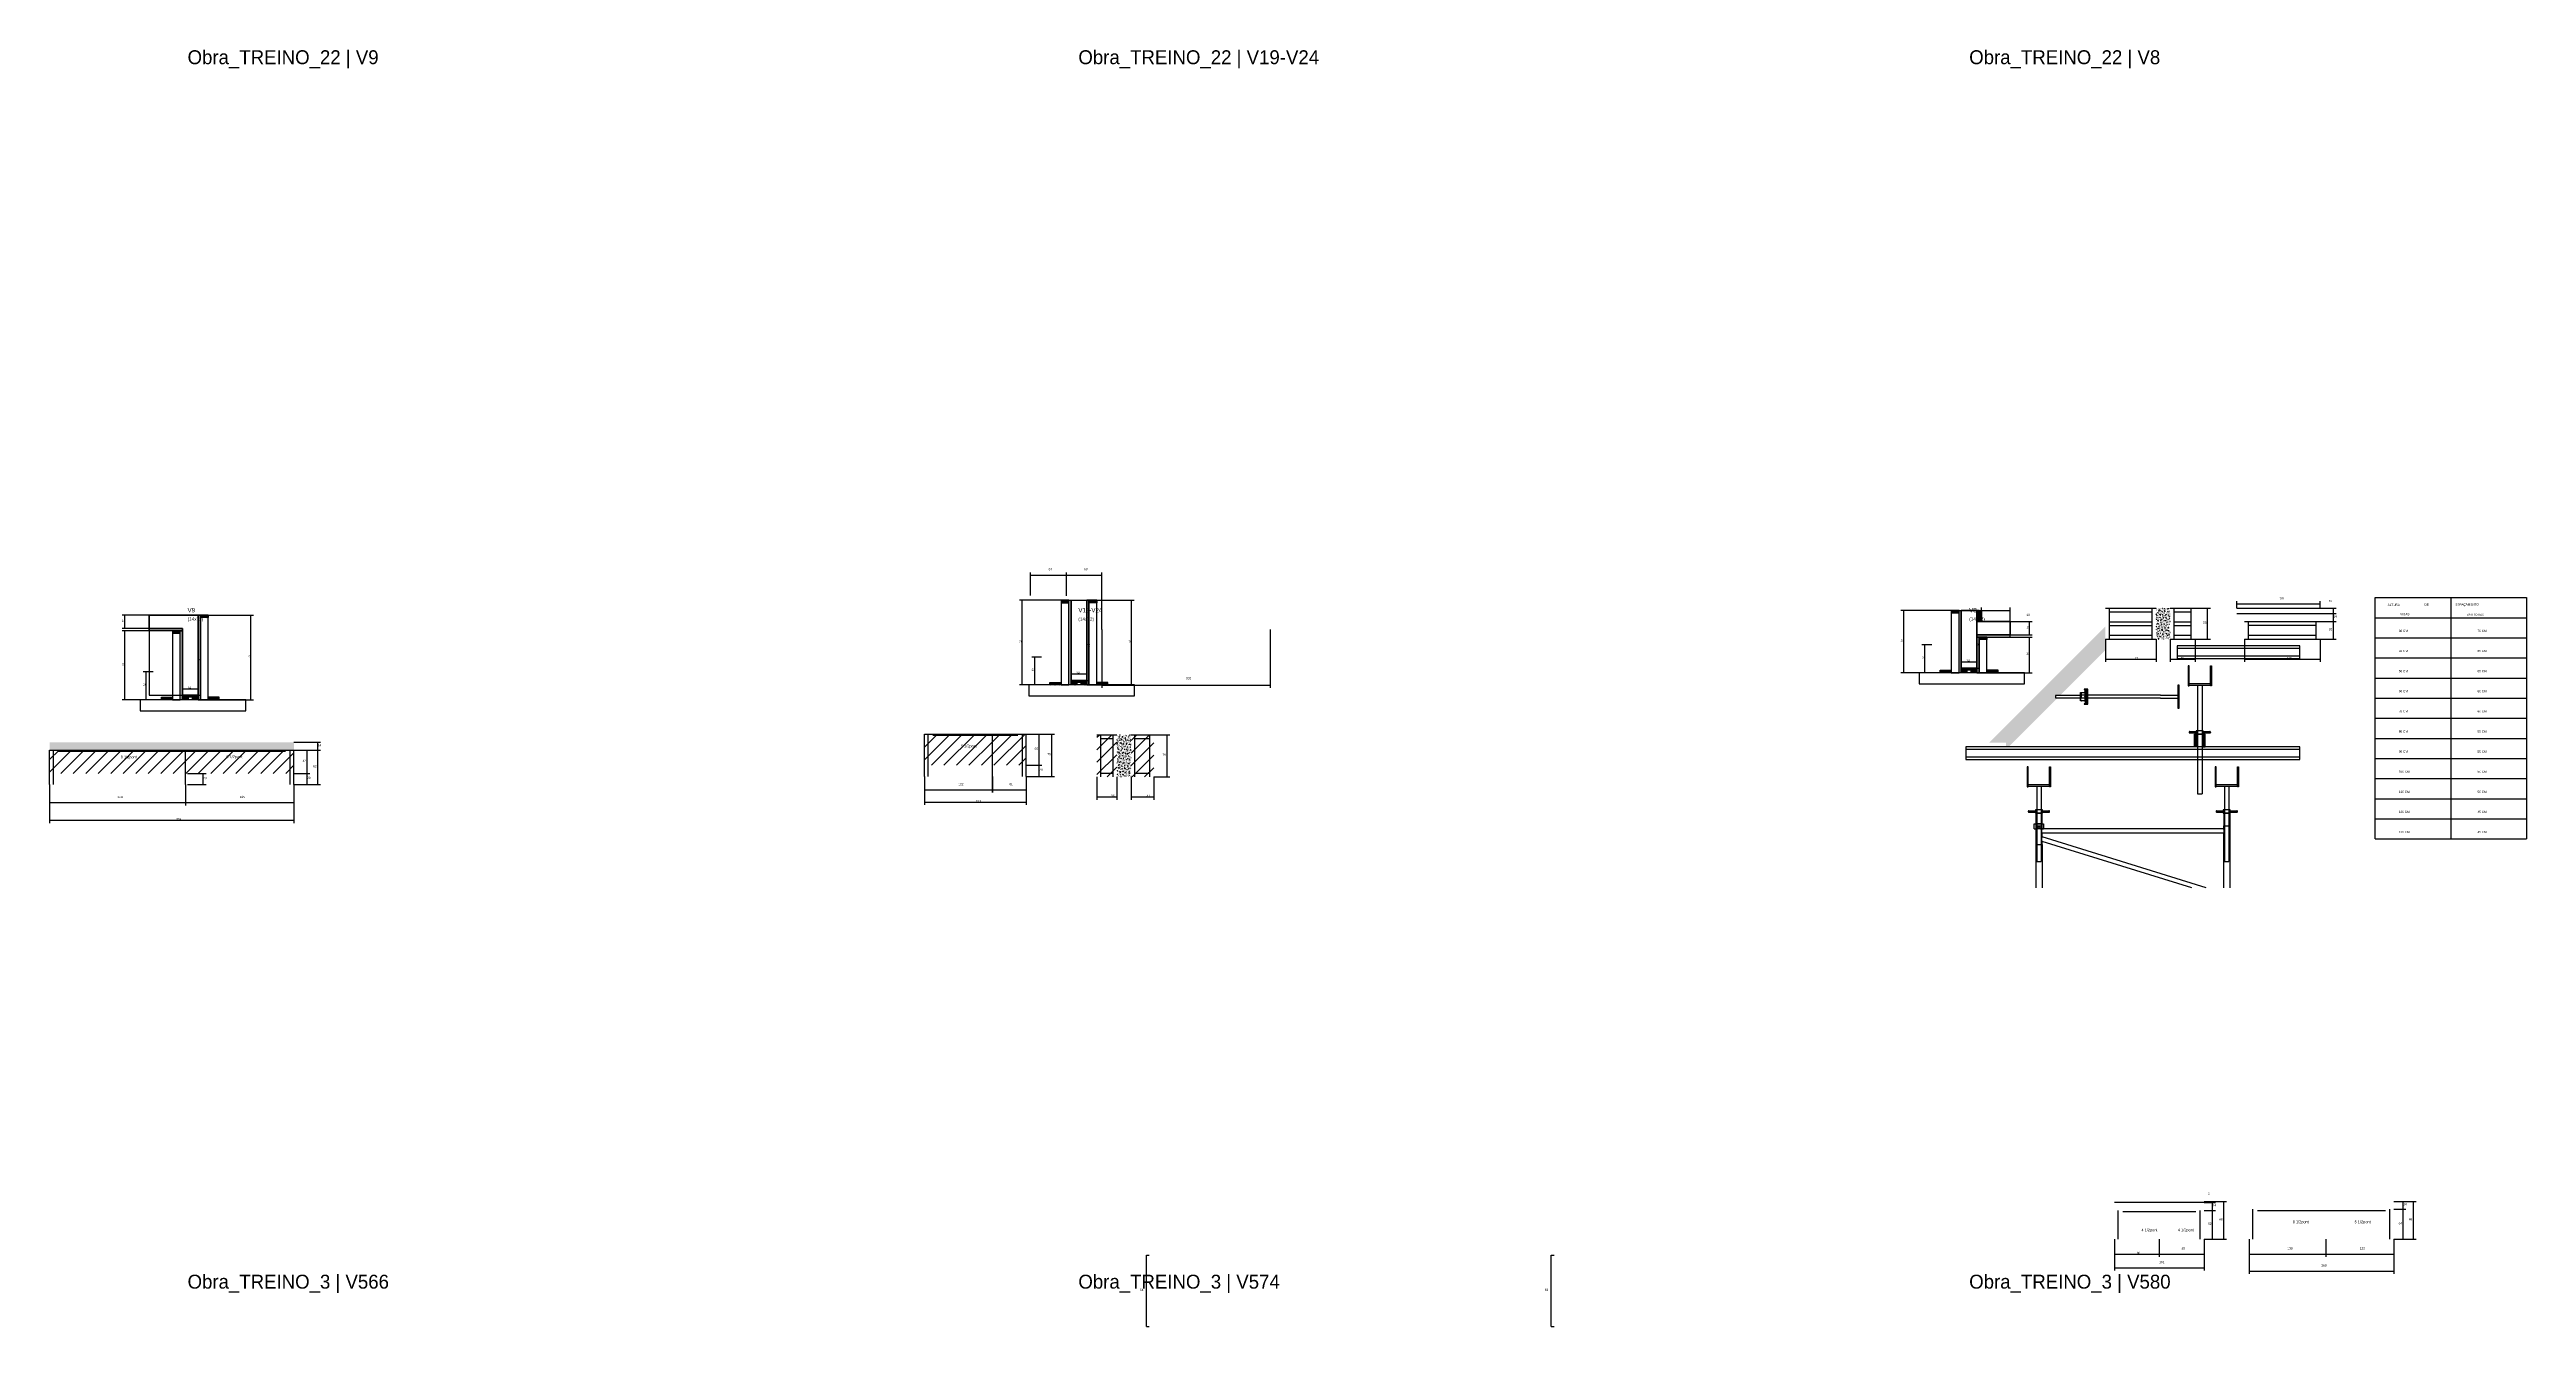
# Model space of a CAD drawing. Header units: metres. Extents: x -2848 to 21926, y -45195 to 1016.
# Drawn here: x 9352 to 13801, y -38678 to -36384 of the extents above; entities that cross this region are included whole.
import ezdxf

# ---------------------------------------------------------------- set-up
doc = ezdxf.new("R2010")
doc.units = ezdxf.units.M
for name, color, linetype in [('BARRA DE ANCORAGEM', 7, 'Continuous'), ('CONCRETO', 251, 'Continuous'), ('COTA', 4, 'Continuous'), ('Cota Seção (2x)', 4, 'Continuous'), ('Demarcação 2', 254, 'Continuous'), ('Escoras', 2, 'Continuous'), ('Forcador', 251, 'Continuous'), ('GARFOS', 7, 'Continuous'), ('Hachura', 253, 'Continuous'), ('LABEL_ID', 3, 'Continuous'), ('Madeira', 126, 'Continuous'), ('NOMENCLATURA', 7, 'Continuous'), ('Painéis', 200, 'Continuous'), ('Perfil Metálico', 251, 'Continuous'), ('SARR_2.2x7', 40, 'Continuous'), ('SARR_EDITAR', 141, 'Continuous'), ('Texto Seção', 7, 'Continuous')]:
    doc.layers.add(name, color=color, linetype=linetype)

msp = doc.modelspace()

# ---------------------------------------------------------------- hatches: boundary and pattern name
at = {"layer": 'COTA'}
h = msp.add_hatch(dxfattribs=at)
h.set_pattern_fill('AR-CONC', scale=0.03)
h.paths.add_polyline_path([(13160.9, -37387.2), (13135.7, -37387.2), (13135.7, -37443.2), (13160.9, -37443.2)])
h = msp.add_hatch(dxfattribs=at)
h.set_pattern_fill('AR-CONC', scale=0.03)
h.paths.add_polyline_path([(9791.1, -37642.4), (9791.1, -37628.4), (9352.1, -37628.4), (9352.1, -37642.4)])
h = msp.add_hatch(dxfattribs=at)
h.set_pattern_fill('AR-CONC', scale=0.03)
h.paths.add_polyline_path([(11294.6, -37614.7), (11269.3, -37614.7), (11269.3, -37690.7), (11294.6, -37690.7)])
at = {"layer": 'Demarcação 2'}
h = msp.add_hatch(color=8, dxfattribs=at)
h.dxf.hatch_style = 1
h.paths.add_polyline_path([(13044.4, -37462.8), (13044.4, -37420.3), (12836, -37628.8), (12866, -37628.8), (12866, -37636.3), (12870.9, -37636.3), (12958.7, -37548.6), (12955, -37548.6), (12955, -37544.1), (12963.1, -37544.1)])
at = {"layer": 'Hachura'}
h = msp.add_hatch(color=8, dxfattribs=at)
h.dxf.hatch_style = 1
h.paths.add_polyline_path([(9623, -37400), (9619, -37400), (9619, -37400), (9619, -37552), (9619, -37552), (9623, -37552), (9623, -37552), (9623, -37400)])
h = msp.add_hatch(dxfattribs=at)
h.set_pattern_fill('ANSI31', scale=0.5)
h.paths.add_polyline_path([(9637, -37400), (9637, -37404.4), (9637, -37404.4), (9623, -37404.4), (9623, -37404.4), (9623, -37400), (9623, -37400), (9637, -37400)])
h = msp.add_hatch(dxfattribs=at)
h.set_pattern_fill('ANSI31', scale=0.5)
h.paths.add_polyline_path([(11169, -37373.2), (11169, -37377.6), (11169, -37377.6), (11183, -37377.6), (11183, -37377.6), (11183, -37373.2), (11183, -37373.2), (11169, -37373.2)])
h = msp.add_hatch(color=8, dxfattribs=at)
h.dxf.hatch_style = 1
h.paths.add_polyline_path([(11183, -37373.2), (11187, -37373.2), (11187, -37373.2), (11187, -37525.2), (11187, -37525.2), (11183, -37525.2), (11183, -37525.2), (11183, -37373.2)])
h = msp.add_hatch(color=8, dxfattribs=at)
h.dxf.hatch_style = 1
h.paths.add_polyline_path([(11219, -37373.2), (11215, -37373.2), (11215, -37373.2), (11215, -37525.2), (11215, -37525.2), (11219, -37525.2), (11219, -37525.2), (11219, -37373.2)])
h = msp.add_hatch(dxfattribs=at)
h.set_pattern_fill('ANSI31', scale=0.5)
h.paths.add_polyline_path([(11233, -37373.2), (11233, -37377.6), (11233, -37377.6), (11219, -37377.6), (11219, -37377.6), (11219, -37373.2), (11219, -37373.2), (11233, -37373.2)])
h = msp.add_hatch(dxfattribs=at)
h.set_pattern_fill('ANSI31', scale=0.5)
h.paths.add_polyline_path([(12767.8, -37391.4), (12767.8, -37395.8), (12767.8, -37395.8), (12781.8, -37395.8), (12781.8, -37395.8), (12781.8, -37391.4), (12781.8, -37391.4), (12767.8, -37391.4)])
h = msp.add_hatch(color=8, dxfattribs=at)
h.dxf.hatch_style = 1
h.paths.add_polyline_path([(12781.8, -37391.4), (12785.8, -37391.4), (12785.8, -37391.4), (12785.8, -37503.4), (12785.8, -37503.4), (12781.8, -37503.4), (12781.8, -37503.4), (12781.8, -37391.4)])
h = msp.add_hatch(color=8, dxfattribs=at)
h.dxf.hatch_style = 1
h.paths.add_polyline_path([(12817.8, -37391.4), (12813.8, -37391.4), (12813.8, -37391.4), (12813.8, -37411.4), (12813.8, -37411.4), (12817.8, -37411.4), (12817.8, -37411.4), (12817.8, -37391.4)])
h = msp.add_hatch(dxfattribs=at)
h.set_pattern_fill('ANSI31', scale=0.5)
h.paths.add_polyline_path([(12822.2, -37411.4), (12817.8, -37411.4), (12817.8, -37411.4), (12817.8, -37391.4), (12817.8, -37391.4), (12822.2, -37391.4), (12822.2, -37391.4), (12822.2, -37411.4)])
h = msp.add_hatch(color=8, dxfattribs=at)
h.dxf.hatch_style = 1
h.paths.add_polyline_path([(9531, -37428), (9531, -37424), (9531, -37424), (9591, -37424), (9591, -37424), (9591, -37428), (9591, -37428), (9531, -37428)])
h = msp.add_hatch(dxfattribs=at)
h.set_pattern_fill('ANSI31', scale=0.5)
h.paths.add_polyline_path([(9573, -37428), (9573, -37432.4), (9573, -37432.4), (9587, -37432.4), (9587, -37432.4), (9587, -37428), (9587, -37428), (9573, -37428)])
h = msp.add_hatch(color=8, dxfattribs=at)
h.dxf.hatch_style = 1
h.paths.add_polyline_path([(9587, -37428), (9591, -37428), (9591, -37428), (9591, -37552), (9591, -37552), (9587, -37552), (9587, -37552), (9587, -37428)])
h = msp.add_hatch(color=8, dxfattribs=at)
h.dxf.hatch_style = 1
h.paths.add_polyline_path([(12873.8, -37439.4), (12873.8, -37435.4), (12873.8, -37435.4), (12813.8, -37435.4), (12813.8, -37435.4), (12813.8, -37439.4), (12813.8, -37439.4), (12873.8, -37439.4)])
h = msp.add_hatch(color=8, dxfattribs=at)
h.dxf.hatch_style = 1
h.paths.add_polyline_path([(12817.8, -37439.4), (12813.8, -37439.4), (12813.8, -37439.4), (12813.8, -37503.4), (12813.8, -37503.4), (12817.8, -37503.4), (12817.8, -37503.4), (12817.8, -37439.4)])
h = msp.add_hatch(dxfattribs=at)
h.set_pattern_fill('ANSI31', scale=0.5)
h.paths.add_polyline_path([(12831.8, -37439.4), (12831.8, -37443.8), (12831.8, -37443.8), (12817.8, -37443.8), (12817.8, -37443.8), (12817.8, -37439.4), (12817.8, -37439.4), (12831.8, -37439.4)])
h = msp.add_hatch(dxfattribs=at)
h.set_pattern_fill('ANSI31', scale=0.5)
h.paths.add_polyline_path([(12747.8, -37503.4), (12747.8, -37499), (12747.8, -37499), (12767.8, -37499), (12767.8, -37499), (12767.8, -37503.4), (12767.8, -37503.4), (12747.8, -37503.4)])
h = msp.add_hatch(color=8, dxfattribs=at)
h.dxf.hatch_style = 1
h.paths.add_polyline_path([(12785.8, -37499), (12785.8, -37495.4), (12785.8, -37495.4), (12813.8, -37495.4), (12813.8, -37495.4), (12813.8, -37499), (12813.8, -37499), (12785.8, -37499)])
h = msp.add_hatch(dxfattribs=at)
h.set_pattern_fill('ANSI31', scale=0.5)
h.paths.add_polyline_path([(12785.8, -37503.4), (12785.8, -37499), (12785.8, -37499), (12795.8, -37499), (12795.8, -37499), (12795.8, -37503.4), (12795.8, -37503.4), (12785.8, -37503.4)])
h = msp.add_hatch(dxfattribs=at)
h.set_pattern_fill('ANSI31', scale=0.5)
h.paths.add_polyline_path([(12803.8, -37503.4), (12803.8, -37499), (12803.8, -37499), (12813.8, -37499), (12813.8, -37499), (12813.8, -37503.4), (12813.8, -37503.4), (12803.8, -37503.4)])
h = msp.add_hatch(dxfattribs=at)
h.set_pattern_fill('ANSI31', scale=0.5)
h.paths.add_polyline_path([(12851.8, -37503.4), (12851.8, -37499), (12851.8, -37499), (12831.8, -37499), (12831.8, -37499), (12831.8, -37503.4), (12831.8, -37503.4), (12851.8, -37503.4)])
h = msp.add_hatch(dxfattribs=at)
h.set_pattern_fill('ANSI31', scale=0.5)
h.paths.add_polyline_path([(9553, -37552), (9553, -37547.6), (9553, -37547.6), (9573, -37547.6), (9573, -37547.6), (9573, -37552), (9573, -37552), (9553, -37552)])
h = msp.add_hatch(color=8, dxfattribs=at)
h.dxf.hatch_style = 1
h.paths.add_polyline_path([(9591, -37547.6), (9591, -37544), (9591, -37544), (9619, -37544), (9619, -37544), (9619, -37547.6), (9619, -37547.6), (9591, -37547.6)])
h = msp.add_hatch(dxfattribs=at)
h.set_pattern_fill('ANSI31', scale=0.5)
h.paths.add_polyline_path([(9591, -37552), (9591, -37547.6), (9591, -37547.6), (9601, -37547.6), (9601, -37547.6), (9601, -37552), (9601, -37552), (9591, -37552)])
h = msp.add_hatch(dxfattribs=at)
h.set_pattern_fill('ANSI31', scale=0.5)
h.paths.add_polyline_path([(9609, -37552), (9609, -37547.6), (9609, -37547.6), (9619, -37547.6), (9619, -37547.6), (9619, -37552), (9619, -37552), (9609, -37552)])
h = msp.add_hatch(dxfattribs=at)
h.set_pattern_fill('ANSI31', scale=0.5)
h.paths.add_polyline_path([(9657, -37552), (9657, -37547.6), (9657, -37547.6), (9637, -37547.6), (9637, -37547.6), (9637, -37552), (9637, -37552), (9657, -37552)])
h = msp.add_hatch(dxfattribs=at)
h.set_pattern_fill('ANSI31', scale=0.5)
h.paths.add_polyline_path([(11149, -37525.2), (11149, -37520.8), (11149, -37520.8), (11169, -37520.8), (11169, -37520.8), (11169, -37525.2), (11169, -37525.2), (11149, -37525.2)])
h = msp.add_hatch(color=8, dxfattribs=at)
h.dxf.hatch_style = 1
h.paths.add_polyline_path([(11187, -37520.8), (11187, -37517.2), (11187, -37517.2), (11215, -37517.2), (11215, -37517.2), (11215, -37520.8), (11215, -37520.8), (11187, -37520.8)])
h = msp.add_hatch(dxfattribs=at)
h.set_pattern_fill('ANSI31', scale=0.5)
h.paths.add_polyline_path([(11187, -37525.2), (11187, -37520.8), (11187, -37520.8), (11197, -37520.8), (11197, -37520.8), (11197, -37525.2), (11197, -37525.2), (11187, -37525.2)])
h = msp.add_hatch(dxfattribs=at)
h.set_pattern_fill('ANSI31', scale=0.5)
h.paths.add_polyline_path([(11205, -37525.2), (11205, -37520.8), (11205, -37520.8), (11215, -37520.8), (11215, -37520.8), (11215, -37525.2), (11215, -37525.2), (11205, -37525.2)])
h = msp.add_hatch(dxfattribs=at)
h.set_pattern_fill('ANSI31', scale=0.5)
h.paths.add_polyline_path([(11253, -37525.2), (11253, -37520.8), (11253, -37520.8), (11233, -37520.8), (11233, -37520.8), (11233, -37525.2), (11233, -37525.2), (11253, -37525.2)])
h = msp.add_hatch(dxfattribs=at)
h.set_pattern_fill('ANSI31', scale=5)
h.paths.add_polyline_path([(10923.5, -37669.6), (11045.5, -37669.6), (11045.5, -37613.6), (10923.5, -37613.6)])
h = msp.add_hatch(dxfattribs=at)
h.set_pattern_fill('ANSI31', scale=5)
h.paths.add_polyline_path([(11045.5, -37669.6), (11106.4, -37669.6), (11106.4, -37613.6), (11045.5, -37613.6)])
h = msp.add_hatch(dxfattribs=at)
h.set_pattern_fill('ANSI31', scale=5)
h.paths.add_polyline_path([(11269.3, -37614.7), (11233.4, -37614.7), (11233.4, -37690.7), (11269.3, -37690.7)])
h = msp.add_hatch(dxfattribs=at)
h.set_pattern_fill('ANSI31', scale=5)
h.paths.add_polyline_path([(11335.5, -37614.7), (11294.6, -37614.7), (11294.6, -37690.7), (11335.5, -37690.7)])
h = msp.add_hatch(dxfattribs=at)
h.set_pattern_fill('ANSI31', scale=5)
h.paths.add_polyline_path([(9596.1, -37684.4), (9596.1, -37642.4), (9352.1, -37642.4), (9352.1, -37684.4)])
h = msp.add_hatch(dxfattribs=at)
h.set_pattern_fill('ANSI31', scale=5)
h.paths.add_polyline_path([(9791.1, -37684.4), (9791.1, -37642.4), (9596.1, -37642.4), (9596.1, -37684.4)])
at = {"layer": 'Perfil Metálico'}
h = msp.add_hatch(color=8, dxfattribs=at)
h.dxf.hatch_style = 1
h.paths.add_polyline_path([(13204.8, -37636.3), (13209.3, -37636.3), (13209.3, -37613.5), (13204.8, -37613.5)])
h = msp.add_hatch(color=8, dxfattribs=at)
h.dxf.hatch_style = 1
h.paths.add_polyline_path([(13219.2, -37636.3), (13223.7, -37636.3), (13223.7, -37613.5), (13219.2, -37613.5)])

# ---------------------------------------------------------------- linework, layer by layer
at = {"layer": 'BARRA DE ANCORAGEM'}
for p, q in [((13007.9, -37538.8), (13009, -37533.5)), ((13010.2, -37532.7), (13010.2, -37560)), ((13044.4, -37543.7), (13012.9, -37543.7)), ((13143.4, -37543.7), (13044.4, -37543.7)), ((13143.4, -37543.7), (13175, -37543.7)), ((13000.2, -37550.4), (13000, -37550.9)), ((13000, -37550.9), (13000, -37551.4)), ((13000, -37551.4), (13000, -37552)), ((13000, -37552), (13000.2, -37552.5)), ((13000.5, -37549.9), (13000.2, -37550.4)), ((13000.2, -37552.5), (13000.5, -37552.9)), ((13000.8, -37549.5), (13000.5, -37549.9)), ((13000.5, -37552.9), (13000.8, -37553.3)), ((13001.3, -37549.2), (13000.8, -37549.5)), ((13000.8, -37553.3), (13001.3, -37553.6)), ((13001.7, -37549), (13001.3, -37549.2)), ((13001.3, -37553.6), (13001.7, -37553.9)), ((13007.9, -37553.9), (13009, -37559.2)), ((13044.4, -37549), (13012.9, -37549)), ((13143.4, -37549), (13044.4, -37549)), ((13143.4, -37549), (13175, -37549))]:
    msp.add_line(p, q, dxfattribs=at)
for points in [[(13000, -37544.1), (12955, -37544.1), (12955, -37548.6), (13000, -37548.6)], [(13010.2, -37532.7), (13006.6, -37532.7), (13006.6, -37533.5), (13010.2, -37533.5)], [(13010.2, -37538.8), (13007.9, -37538.8), (13007.9, -37553.9), (13010.2, -37553.9)], [(13012.9, -37560), (13012.9, -37532.7), (13010.2, -37532.7), (13010.2, -37560)], [(13177.4, -37567.2), (13177.4, -37525.5), (13175, -37525.5), (13175, -37567.2)], [(13010.2, -37559.2), (13006.6, -37559.2), (13006.6, -37560), (13010.2, -37560)]]:
    msp.add_lwpolyline(points, close=True, dxfattribs=at)
for points in [[(13007.9, -37553.9), (13000, -37553.9), (13000, -37538.8), (13007.9, -37538.8)], [(13007.9, -37543.7), (13001.7, -37543.7), (13001.7, -37538.8)], [(13007.9, -37549), (13001.7, -37549), (13001.7, -37543.7)], [(13007.9, -37546.8), (13010.2, -37546.8), (13010.2, -37545.9), (13007.9, -37545.9), (13007.9, -37546.8), (13007.9, -37545.9)]]:
    msp.add_lwpolyline(points, dxfattribs=at)
at = {"layer": 'CONCRETO'}
for points in [[(9619, -37424), (9619, -37406), (9619, -37544), (9591, -37544), (9591, -37424), (9531, -37424), (9531, -37400), (9619, -37400), (9619, -37403), (9619, -37427)], [(9531, -37544), (9619, -37544), (9619, -37400), (9531, -37400)], [(11215, -37397.2), (11215, -37379.2), (11215, -37517.2), (11187, -37517.2), (11187, -37397.2), (11187, -37397.2), (11187, -37373.2), (11215, -37373.2), (11215, -37376.2), (11215, -37400.2)], [(12785.8, -37495.4), (12813.8, -37495.4), (12813.8, -37391.4), (12785.8, -37391.4)], [(12813.8, -37435.4), (12873.8, -37435.4), (12873.8, -37411.4), (12813.8, -37411.4)]]:
    msp.add_lwpolyline(points, close=True, dxfattribs=at)
for points in [[(12813.8, -37435.4), (12813.8, -37495.4), (12785.8, -37495.4), (12785.8, -37415.4), (12785.8, -37415.4), (12785.8, -37391.4), (12813.8, -37391.4)], [(12813.8, -37411.4), (12873.8, -37411.4), (12873.8, -37435.4), (12813.8, -37435.4)]]:
    msp.add_lwpolyline(points, dxfattribs=at)
at = {"layer": 'COTA'}
for p, q in [((11114.2, -37364.8), (11114.2, -37323.4)), ((11178.7, -37365.2), (11178.7, -37323.4)), ((11178.7, -37365.2), (11178.7, -37323.4)), ((11242, -37425.6), (11242, -37323.4)), ((11114.2, -37328.4), (11178.7, -37328.4)), ((11178.7, -37328.4), (11242, -37328.4)), ((9531, -37400), (9482.6, -37400)), ((9487.6, -37424), (9487.6, -37400)), ((9637, -37400), (9718.4, -37400)), ((9713.4, -37552), (9713.4, -37400)), ((11169, -37373.2), (11094, -37373.2)), ((11099, -37525.2), (11099, -37373.2)), ((11233, -37373.2), (11300.4, -37373.2)), ((11295.4, -37525.2), (11295.4, -37373.2)), ((12767.8, -37391.4), (12677.4, -37391.4)), ((12682.4, -37503.4), (12682.4, -37391.4)), ((12822.2, -37391.4), (12822.2, -37386.4)), ((12822.2, -37391.4), (12873.8, -37391.4)), ((12873.8, -37411.4), (12873.8, -37386.4)), ((12873.8, -37411.4), (12913.2, -37411.4)), ((12908.2, -37435.4), (12908.2, -37411.4)), ((13205.9, -37387.2), (13233.3, -37387.2)), ((13228.3, -37443.2), (13228.3, -37387.2)), ((13280.4, -37387.2), (13280.4, -37374.9)), ((13280.4, -37379.9), (13430.4, -37379.9)), ((13430.4, -37387.2), (13430.4, -37374.9)), ((13430.4, -37387.2), (13459.1, -37387.2)), ((13430.4, -37397.2), (13459.1, -37397.2)), ((13430.4, -37397.2), (13459.1, -37397.2)), ((13430.4, -37411.2), (13459.1, -37411.2)), ((13430.4, -37411.2), (13459.1, -37411.2)), ((13454.1, -37397.2), (13454.1, -37387.2)), ((13454.1, -37411.2), (13454.1, -37397.2)), ((13454.1, -37443.2), (13454.1, -37411.2)), ((9531, -37424), (9482.6, -37424)), ((9531, -37428), (9482.6, -37428)), ((9487.6, -37552), (9487.6, -37428)), ((11242, -37425.6), (11242, -37530.5)), ((11544.4, -37425.6), (11544.4, -37530.5)), ((12732.8, -37453.4), (12715.2, -37453.4)), ((12720.2, -37503.4), (12720.2, -37453.4)), ((12831.8, -37439.4), (12913.2, -37439.4)), ((12873.8, -37435.4), (12913.2, -37435.4)), ((12908.2, -37503.4), (12908.2, -37439.4)), ((13044.7, -37443.2), (13044.7, -37483.9)), ((13135.7, -37443.2), (13135.7, -37483.9)), ((13160.9, -37443.2), (13160.9, -37483.9)), ((13205.9, -37443.2), (13205.9, -37483.9)), ((13205.9, -37443.2), (13233.3, -37443.2)), ((13294.4, -37443.2), (13294.4, -37483.9)), ((13430.4, -37443.2), (13430.4, -37483.9)), ((13430.4, -37443.2), (13459.1, -37443.2)), ((9538, -37502), (9520.5, -37502)), ((9525.5, -37552), (9525.5, -37502)), ((11134, -37475.2), (11116.5, -37475.2)), ((11121.5, -37525.2), (11121.5, -37475.2)), ((13044.7, -37478.9), (13135.7, -37478.9)), ((13160.9, -37478.9), (13205.9, -37478.9)), ((13294.4, -37478.9), (13430.4, -37478.9)), ((11149, -37525.2), (11094, -37525.2)), ((11134, -37525.2), (11116.5, -37525.2)), ((11242, -37525.5), (11544.4, -37525.5)), ((11253, -37525.2), (11300.4, -37525.2)), ((12747.8, -37503.4), (12677.4, -37503.4)), ((12732.8, -37503.4), (12715.2, -37503.4)), ((12851.8, -37503.4), (12913.2, -37503.4)), ((9553, -37552), (9482.6, -37552)), ((9538, -37552), (9520.5, -37552)), ((9657, -37552), (9718.4, -37552)), ((9791.1, -37628.4), (9838.7, -37628.4)), ((9833.7, -37642.4), (9833.7, -37628.4)), ((11106.4, -37613.6), (11134.5, -37613.6)), ((11106.5, -37613.6), (11157.3, -37613.6)), ((11129.5, -37669.6), (11129.5, -37613.6)), ((11152.3, -37689.6), (11152.3, -37613.6)), ((11335.5, -37614.7), (11364.2, -37614.7)), ((11359.2, -37690.7), (11359.2, -37614.7)), ((9791.1, -37642.4), (9819.7, -37642.4)), ((9791.1, -37642.4), (9838.7, -37642.4)), ((9791.1, -37642.4), (9838.7, -37642.4)), ((9814.7, -37684.4), (9814.7, -37642.4)), ((9833.7, -37704.4), (9833.7, -37642.4)), ((11106.4, -37669.6), (11134.5, -37669.6)), ((11106.4, -37669.6), (11134.5, -37669.6)), ((11129.5, -37689.6), (11129.5, -37669.6)), ((9352.1, -37704.4), (9352.1, -37773.5)), ((9352.1, -37704.4), (9352.1, -37741.7)), ((9596.1, -37704.4), (9596.1, -37741.7)), ((9596.1, -37704.4), (9596.1, -37741.7)), ((9599.6, -37684.4), (9633.3, -37684.4)), ((9599.6, -37704.4), (9633.3, -37704.4)), ((9628.3, -37704.4), (9628.3, -37684.4)), ((9791.1, -37684.4), (9819.7, -37684.4)), ((9791.1, -37684.4), (9819.7, -37684.4)), ((9791.1, -37704.4), (9791.1, -37773.5)), ((9791.1, -37704.4), (9791.1, -37741.7)), ((9791.1, -37704.4), (9819.7, -37704.4)), ((9791.1, -37704.4), (9838.7, -37704.4)), ((9814.7, -37704.4), (9814.7, -37684.4)), ((10923.5, -37689.6), (10923.5, -37718.6)), ((10923.5, -37689.6), (10923.5, -37740.9)), ((10923.5, -37713.6), (11045.5, -37713.6)), ((11045.4, -37689.6), (11045.4, -37718.6)), ((11045.4, -37713.6), (11106.4, -37713.6)), ((11045.5, -37689.6), (11045.5, -37718.6)), ((11106.4, -37689.6), (11106.4, -37718.6)), ((11106.4, -37689.6), (11106.4, -37740.9)), ((11106.4, -37689.6), (11157.3, -37689.6)), ((11106.4, -37689.6), (11134.5, -37689.6)), ((11233.4, -37690.7), (11233.4, -37731.5)), ((11269.3, -37690.7), (11269.3, -37731.5)), ((11294.6, -37690.7), (11294.6, -37731.5)), ((11335.5, -37690.7), (11335.5, -37731.5)), ((11335.5, -37690.7), (11364.2, -37690.7)), ((9352.1, -37736.7), (9596.1, -37736.7)), ((9352.1, -37768.5), (9791.1, -37768.5)), ((9596.1, -37736.7), (9791.1, -37736.7)), ((10923.5, -37735.9), (11106.4, -37735.9)), ((11233.4, -37726.5), (11269.3, -37726.5)), ((11294.6, -37726.5), (11335.5, -37726.5)), ((13221.8, -38453.4), (13262.1, -38453.4)), ((13221.8, -38453.4), (13242.1, -38453.4)), ((13221.8, -38455.4), (13242.1, -38455.4)), ((13221.8, -38455.4), (13242.1, -38455.4)), ((13221.8, -38469.4), (13242.1, -38469.4)), ((13221.8, -38469.4), (13242.1, -38469.4)), ((13237.1, -38455.4), (13237.1, -38453.4)), ((13237.1, -38469.4), (13237.1, -38455.4)), ((13237.1, -38521.4), (13237.1, -38469.4)), ((13257.1, -38521.4), (13257.1, -38453.4)), ((13562.6, -38453.4), (13584.4, -38453.4)), ((13562.6, -38453.4), (13602.9, -38453.4)), ((13562.6, -38467.4), (13584.4, -38467.4)), ((13562.6, -38467.4), (13584.4, -38467.4)), ((13579.4, -38467.4), (13579.4, -38453.4)), ((13579.4, -38521.4), (13579.4, -38467.4)), ((13597.9, -38521.4), (13597.9, -38453.4)), ((13060.8, -38521.4), (13060.8, -38552.9)), ((13060.8, -38521.4), (13060.8, -38577.4)), ((13141.3, -38521.4), (13141.3, -38552.9)), ((13141.3, -38521.4), (13141.3, -38552.9)), ((13221.8, -38521.4), (13221.8, -38552.9)), ((13221.8, -38521.4), (13221.8, -38577.4)), ((13221.8, -38521.4), (13242.1, -38521.4)), ((13221.8, -38521.4), (13262.1, -38521.4)), ((13302.6, -38521.4), (13302.6, -38583.4)), ((13302.6, -38521.4), (13302.6, -38552.9)), ((13440.6, -38521.4), (13440.6, -38552.9)), ((13440.6, -38521.4), (13440.6, -38552.9)), ((13562.6, -38521.4), (13562.6, -38552.9)), ((13562.6, -38521.4), (13562.6, -38583.4)), ((13562.6, -38521.4), (13584.4, -38521.4)), ((13562.6, -38521.4), (13602.9, -38521.4)), ((13060.8, -38547.9), (13141.3, -38547.9)), ((13141.3, -38547.9), (13221.8, -38547.9)), ((13302.6, -38547.9), (13440.6, -38547.9)), ((13440.6, -38547.9), (13562.6, -38547.9)), ((13060.8, -38572.4), (13221.8, -38572.4)), ((13302.6, -38578.4), (13562.6, -38578.4))]:
    msp.add_line(p, q, dxfattribs=at)
at = {"layer": 'Cota Seção (2x)'}
for p, q in [((9591, -37400), (9624, -37400)), ((9619, -37544), (9619, -37400)), ((11187, -37373.2), (11220, -37373.2)), ((11215, -37517.2), (11215, -37373.2)), ((12785.8, -37391.4), (12818.8, -37391.4)), ((12813.8, -37495.4), (12813.8, -37391.4)), ((11187, -37517.2), (11187, -37500.4)), ((11215, -37517.2), (11215, -37500.4)), ((12785.8, -37495.4), (12785.8, -37478.6)), ((12785.8, -37483.6), (12813.8, -37483.6)), ((12785.8, -37495.4), (12818.8, -37495.4)), ((12813.8, -37495.4), (12813.8, -37478.6)), ((9591, -37544), (9591, -37527.2)), ((9591, -37532.2), (9619, -37532.2)), ((9591, -37544), (9624, -37544)), ((9619, -37544), (9619, -37527.2)), ((11187, -37505.4), (11215, -37505.4)), ((11187, -37517.2), (11220, -37517.2)), ((11322.1, -38678), (11322.1, -38550)), ((11322.1, -38550), (11327.1, -38550)), ((12049.3, -38678), (12049.3, -38550)), ((12049.3, -38550), (12054.3, -38550)), ((11322.1, -38678), (11327.1, -38678)), ((12049.3, -38678), (12054.3, -38678))]:
    msp.add_line(p, q, dxfattribs=at)
at = {"layer": 'Escoras'}
for p, q in [((13219.9, -37613.5), (13208.6, -37613.5)), ((12919.6, -37755.9), (12919.6, -37890)), ((12930.8, -37755.9), (12919.6, -37755.9)), ((12930.8, -37778.4), (12930.8, -37755.9)), ((13268.3, -37755.9), (13257.1, -37755.9)), ((13257.1, -37755.9), (13257.1, -37778.4)), ((13268.3, -37755.9), (13268.3, -37890)), ((12916.7, -37775), (12933.6, -37775)), ((12916.7, -37783.8), (12916.7, -37775)), ((12916.7, -37783.8), (12922.3, -37783.8)), ((12919.6, -37778.4), (12930.8, -37778.4)), ((12919.6, -37812.1), (12930.8, -37812.1)), ((12929.1, -37775), (12921.2, -37775)), ((12929.1, -37784.1), (12921.2, -37784.1)), ((12922.4, -37783), (12922.3, -37783.8)), ((12922.7, -37782.3), (12922.4, -37783)), ((12923.1, -37781.7), (12922.7, -37782.3)), ((12923.7, -37781.3), (12923.1, -37781.7)), ((12924.4, -37781), (12923.7, -37781.3)), ((12925.2, -37780.9), (12924.4, -37781)), ((12925.9, -37781), (12925.2, -37780.9)), ((12926.6, -37781.3), (12925.9, -37781)), ((12927.3, -37781.7), (12926.6, -37781.3)), ((12927.7, -37782.3), (12927.3, -37781.7)), ((12928, -37783), (12927.7, -37782.3)), ((12928.1, -37783.8), (12928, -37783)), ((12928.1, -37783.8), (12933.6, -37783.8)), ((12930, -37786.5), (12929.9, -37787.2)), ((12929.9, -37787.2), (12929.9, -37787.8)), ((12929.9, -37787.8), (12929.9, -37788.5)), ((12929.9, -37788.5), (12930, -37789.2)), ((12930, -37800.8), (12929.9, -37801.5)), ((12929.9, -37801.5), (12929.9, -37802.3)), ((12929.9, -37802.3), (12929.9, -37803)), ((12929.9, -37803), (12930, -37803.7)), ((12930.1, -37785.9), (12930, -37786.5)), ((12930, -37789.2), (12930.1, -37789.8)), ((12930.1, -37800.1), (12930, -37800.8)), ((12930, -37803.7), (12930.1, -37804.4)), ((12930.3, -37785.2), (12930.1, -37785.9)), ((12930.1, -37789.8), (12930.3, -37790.5)), ((12930.3, -37799.4), (12930.1, -37800.1)), ((12930.1, -37804.4), (12930.3, -37805.2)), ((12930.5, -37784.6), (12930.3, -37785.2)), ((12930.3, -37790.5), (12930.5, -37791.1)), ((12930.5, -37798.7), (12930.3, -37799.4)), ((12930.3, -37805.2), (12930.5, -37805.8)), ((12930.8, -37784), (12930.5, -37784.6)), ((12930.5, -37791.1), (12930.8, -37791.7)), ((12930.8, -37798), (12930.5, -37798.7)), ((12930.5, -37805.8), (12930.8, -37806.5)), ((12930.8, -37784), (12930.8, -37778.4)), ((13257.1, -37784), (12930.8, -37784)), ((13257.1, -37791.7), (12930.8, -37791.7)), ((12930.8, -37798), (12930.8, -37791.7)), ((13225.6, -37890), (12930.8, -37798.5)), ((13199.8, -37890), (12930.8, -37806.5)), ((12930.8, -37812.1), (12930.8, -37806.5)), ((12930.8, -37812.1), (12930.8, -37890)), ((12933.6, -37775), (12933.6, -37783.8)), ((13257.1, -37778.4), (13268.3, -37778.4)), ((13257.1, -37784), (13257.1, -37778.4)), ((13257.3, -37784.6), (13257.1, -37784)), ((13257.1, -37791.7), (13257.3, -37791.1)), ((13257.1, -37890), (13257.1, -37791.7)), ((13257.6, -37785.2), (13257.3, -37784.6)), ((13257.3, -37791.1), (13257.6, -37790.5)), ((13257.7, -37785.9), (13257.6, -37785.2)), ((13257.6, -37790.5), (13257.7, -37789.8)), ((13257.9, -37786.5), (13257.7, -37785.9)), ((13257.7, -37789.8), (13257.9, -37789.2)), ((13257.9, -37787.2), (13257.9, -37786.5)), ((13258, -37787.8), (13257.9, -37787.2)), ((13257.9, -37788.5), (13258, -37787.8)), ((13257.9, -37789.2), (13257.9, -37788.5))]:
    msp.add_line(p, q, dxfattribs=at)
at = {"layer": 'Forcador'}
for p, q in [((13195.1, -37522.6), (13233.4, -37522.6)), ((13195.1, -37525.8), (13233.4, -37525.8)), ((13210.3, -37525.8), (13210.3, -37636.3)), ((13218.2, -37525.8), (13218.2, -37636.3)), ((13195.2, -37609.8), (13195.1, -37609.9)), ((13195.1, -37609.9), (13195.1, -37610)), ((13195.1, -37610), (13195.1, -37610.2)), ((13195.1, -37610.2), (13195.1, -37610.6)), ((13195.1, -37610.6), (13195.1, -37610.8)), ((13195.1, -37610.8), (13195.1, -37610.9)), ((13195.1, -37610.9), (13195.2, -37611)), ((13195.3, -37609.6), (13195.2, -37609.7)), ((13195.2, -37609.7), (13195.2, -37609.8)), ((13195.2, -37611), (13195.2, -37611.1)), ((13195.2, -37611.1), (13195.3, -37611.2)), ((13195.4, -37609.5), (13195.3, -37609.6)), ((13195.3, -37611.2), (13195.4, -37611.3)), ((13195.5, -37609.4), (13195.4, -37609.5)), ((13195.4, -37611.3), (13195.5, -37611.4)), ((13195.6, -37609.3), (13195.5, -37609.4)), ((13195.5, -37611.4), (13195.6, -37611.5)), ((13195.7, -37609.2), (13195.6, -37609.3)), ((13195.6, -37611.5), (13195.7, -37611.6)), ((13195.9, -37609.2), (13195.7, -37609.2)), ((13195.7, -37611.6), (13195.9, -37611.6)), ((13196, -37609.2), (13195.9, -37609.2)), ((13195.9, -37611.6), (13196, -37611.6)), ((13196.1, -37609.2), (13196, -37609.2)), ((13196, -37611.6), (13196.1, -37611.6)), ((13196.1, -37609.2), (13207.9, -37609.2)), ((13196.1, -37611.6), (13207.9, -37611.6)), ((13210.3, -37636.3), (13210.3, -37659.1)), ((13218.2, -37636.3), (13218.2, -37659.1)), ((13220.5, -37609.2), (13232.3, -37609.2)), ((13220.5, -37611.6), (13232.3, -37611.6)), ((13232.5, -37609.2), (13232.3, -37609.2)), ((13232.3, -37611.6), (13232.5, -37611.6)), ((13232.6, -37609.2), (13232.5, -37609.2)), ((13232.5, -37611.6), (13232.6, -37611.6)), ((13232.7, -37609.2), (13232.6, -37609.2)), ((13232.6, -37611.6), (13232.7, -37611.6)), ((13232.9, -37609.3), (13232.7, -37609.2)), ((13232.7, -37611.6), (13232.9, -37611.5)), ((13233, -37609.4), (13232.9, -37609.3)), ((13232.9, -37611.5), (13233, -37611.4)), ((13233.1, -37609.5), (13233, -37609.4)), ((13233, -37611.4), (13233.1, -37611.3)), ((13233.2, -37609.6), (13233.1, -37609.5)), ((13233.1, -37611.3), (13233.2, -37611.2)), ((13233.2, -37609.7), (13233.2, -37609.6)), ((13233.3, -37609.8), (13233.2, -37609.7)), ((13233.2, -37611.1), (13233.3, -37611)), ((13233.2, -37611.2), (13233.2, -37611.1)), ((13233.3, -37609.9), (13233.3, -37609.8)), ((13233.4, -37610), (13233.3, -37609.9)), ((13233.3, -37610.9), (13233.4, -37610.8)), ((13233.3, -37611), (13233.3, -37610.9)), ((13233.4, -37610.2), (13233.4, -37610)), ((13233.4, -37610.2), (13233.4, -37610.6)), ((13233.4, -37610.8), (13233.4, -37610.6)), ((13210.3, -37659.1), (13210.3, -37720.8)), ((13218.2, -37659.1), (13218.2, -37720.8)), ((12906.1, -37704.1), (12944.3, -37704.1)), ((12906.1, -37707.3), (12944.3, -37707.3)), ((12921.2, -37707.3), (12921.2, -37842.3)), ((12929.1, -37707.3), (12929.1, -37842.3)), ((13210.3, -37720.8), (13218.2, -37720.8)), ((13243.6, -37704.1), (13281.8, -37704.1)), ((13243.6, -37707.3), (13281.8, -37707.3)), ((13258.7, -37707.3), (13258.7, -37842.3)), ((13266.6, -37707.3), (13266.6, -37842.3)), ((12906.2, -37752), (12906.1, -37752.1)), ((12906.1, -37752.1), (12906.1, -37752.3)), ((12906.1, -37752.3), (12906.1, -37752.4)), ((12906.1, -37752.4), (12906.1, -37752.5)), ((12906.1, -37752.5), (12906.1, -37753)), ((12906.1, -37753), (12906.1, -37753.1)), ((12906.1, -37753.1), (12906.1, -37753.2)), ((12906.1, -37753.2), (12906.1, -37753.4)), ((12906.1, -37753.4), (12906.2, -37753.5)), ((12906.3, -37751.9), (12906.2, -37752)), ((12906.2, -37753.5), (12906.3, -37753.6)), ((12906.4, -37751.8), (12906.3, -37751.9)), ((12906.3, -37753.6), (12906.4, -37753.7)), ((12906.5, -37751.7), (12906.4, -37751.8)), ((12906.4, -37753.7), (12906.5, -37753.8)), ((12906.6, -37751.6), (12906.5, -37751.7)), ((12906.5, -37753.8), (12906.6, -37753.9)), ((12906.7, -37751.6), (12906.6, -37751.6)), ((12906.6, -37753.9), (12906.7, -37753.9)), ((12906.8, -37751.5), (12906.7, -37751.6)), ((12906.7, -37753.9), (12906.8, -37754)), ((12906.9, -37751.5), (12906.8, -37751.5)), ((12906.8, -37754), (12906.9, -37754)), ((12907.1, -37751.5), (12906.9, -37751.5)), ((12906.9, -37754), (12907.1, -37754)), ((12907.1, -37751.5), (12918.9, -37751.5)), ((12907.1, -37754), (12918.9, -37754)), ((12931.5, -37751.5), (12943.3, -37751.5)), ((12931.5, -37754), (12943.3, -37754)), ((12943.4, -37751.5), (12943.3, -37751.5)), ((12943.3, -37754), (12943.4, -37754)), ((12943.6, -37751.5), (12943.4, -37751.5)), ((12943.4, -37754), (12943.6, -37754)), ((12943.7, -37751.6), (12943.6, -37751.5)), ((12943.6, -37754), (12943.7, -37753.9)), ((12943.8, -37751.6), (12943.7, -37751.6)), ((12943.7, -37753.9), (12943.8, -37753.9)), ((12943.9, -37751.7), (12943.8, -37751.6)), ((12943.8, -37753.9), (12943.9, -37753.8)), ((12944, -37751.8), (12943.9, -37751.7)), ((12943.9, -37753.8), (12944, -37753.7)), ((12944.1, -37751.9), (12944, -37751.8)), ((12944, -37753.7), (12944.1, -37753.6)), ((12944.2, -37752), (12944.1, -37751.9)), ((12944.1, -37753.6), (12944.2, -37753.5)), ((12944.2, -37752.1), (12944.2, -37752)), ((12944.3, -37752.3), (12944.2, -37752.1)), ((12944.2, -37753.4), (12944.3, -37753.2)), ((12944.2, -37753.5), (12944.2, -37753.4)), ((12944.3, -37752.4), (12944.3, -37752.3)), ((12944.3, -37752.5), (12944.3, -37752.4)), ((12944.3, -37752.5), (12944.3, -37753)), ((12944.3, -37753.1), (12944.3, -37753)), ((12944.3, -37753.2), (12944.3, -37753.1)), ((13243.7, -37752), (13243.6, -37752.1)), ((13243.6, -37752.1), (13243.6, -37752.3)), ((13243.6, -37752.3), (13243.6, -37752.4)), ((13243.6, -37752.4), (13243.6, -37752.5)), ((13243.6, -37752.5), (13243.6, -37753)), ((13243.6, -37753), (13243.6, -37753.1)), ((13243.6, -37753.1), (13243.6, -37753.2)), ((13243.6, -37753.2), (13243.6, -37753.4)), ((13243.6, -37753.4), (13243.7, -37753.5)), ((13243.8, -37751.9), (13243.7, -37752)), ((13243.7, -37753.5), (13243.8, -37753.6)), ((13243.9, -37751.8), (13243.8, -37751.9)), ((13243.8, -37753.6), (13243.9, -37753.7)), ((13244, -37751.7), (13243.9, -37751.8)), ((13243.9, -37753.7), (13244, -37753.8)), ((13244.1, -37751.6), (13244, -37751.7)), ((13244, -37753.8), (13244.1, -37753.9)), ((13244.2, -37751.6), (13244.1, -37751.6)), ((13244.1, -37753.9), (13244.2, -37753.9)), ((13244.3, -37751.5), (13244.2, -37751.6)), ((13244.2, -37753.9), (13244.3, -37754)), ((13244.4, -37751.5), (13244.3, -37751.5)), ((13244.3, -37754), (13244.4, -37754)), ((13244.6, -37751.5), (13244.4, -37751.5)), ((13244.4, -37754), (13244.6, -37754)), ((13244.6, -37751.5), (13256.4, -37751.5)), ((13244.6, -37754), (13256.4, -37754)), ((13269, -37751.5), (13280.8, -37751.5)), ((13269, -37754), (13280.8, -37754)), ((13280.9, -37751.5), (13280.8, -37751.5)), ((13280.8, -37754), (13280.9, -37754)), ((13281.1, -37751.5), (13280.9, -37751.5)), ((13280.9, -37754), (13281.1, -37754)), ((13281.2, -37751.6), (13281.1, -37751.5)), ((13281.1, -37754), (13281.2, -37753.9)), ((13281.3, -37751.6), (13281.2, -37751.6)), ((13281.2, -37753.9), (13281.3, -37753.9)), ((13281.4, -37751.7), (13281.3, -37751.6)), ((13281.3, -37753.9), (13281.4, -37753.8)), ((13281.5, -37751.8), (13281.4, -37751.7)), ((13281.4, -37753.8), (13281.5, -37753.7)), ((13281.6, -37751.9), (13281.5, -37751.8)), ((13281.5, -37753.7), (13281.6, -37753.6)), ((13281.7, -37752), (13281.6, -37751.9)), ((13281.6, -37753.6), (13281.7, -37753.5)), ((13281.7, -37752.1), (13281.7, -37752)), ((13281.8, -37752.3), (13281.7, -37752.1)), ((13281.7, -37753.4), (13281.8, -37753.2)), ((13281.7, -37753.5), (13281.7, -37753.4)), ((13281.8, -37752.4), (13281.8, -37752.3)), ((13281.8, -37752.5), (13281.8, -37752.4)), ((13281.8, -37752.5), (13281.8, -37753)), ((13281.8, -37753.1), (13281.8, -37753)), ((13281.8, -37753.2), (13281.8, -37753.1)), ((12921.2, -37842.3), (12929.1, -37842.3)), ((13258.7, -37842.3), (13266.6, -37842.3))]:
    msp.add_line(p, q, dxfattribs=at)
for points in [[(13193.2, -37491.1), (13193.2, -37527.1), (13195.1, -37527.1), (13195.1, -37491.1)], [(13235.3, -37491.1), (13235.3, -37527.1), (13233.4, -37527.1), (13233.4, -37491.1)], [(13207.9, -37607.7), (13207.9, -37613.5), (13220.5, -37613.5), (13220.5, -37607.7)], [(12904.1, -37672.6), (12904.1, -37708.6), (12906.1, -37708.6), (12906.1, -37672.6)], [(12946.2, -37672.6), (12946.2, -37708.6), (12944.3, -37708.6), (12944.3, -37672.6)], [(13241.6, -37672.6), (13241.6, -37708.6), (13243.6, -37708.6), (13243.6, -37672.6)], [(13283.7, -37672.6), (13283.7, -37708.6), (13281.8, -37708.6), (13281.8, -37672.6)], [(12918.9, -37750), (12918.9, -37755.9), (12931.5, -37755.9), (12931.5, -37750)], [(13256.4, -37750), (13256.4, -37755.9), (13269, -37755.9), (13269, -37750)]]:
    msp.add_lwpolyline(points, close=True, dxfattribs=at)
at = {"layer": 'GARFOS'}
for p, q in [((13529.4, -37802.1), (13529.4, -37368.5)), ((13529.4, -37368.5), (13800.9, -37368.5)), ((13665.1, -37368.5), (13665.1, -37802.1)), ((13800.9, -37368.5), (13800.9, -37802.1)), ((13529.4, -37404.6), (13800.9, -37404.6)), ((13529.4, -37440.7), (13800.9, -37440.7)), ((13529.4, -37476.9), (13800.9, -37476.9)), ((13529.4, -37513), (13800.9, -37513)), ((13529.4, -37549.1), (13800.9, -37549.1)), ((13529.4, -37585.3), (13800.9, -37585.3)), ((13529.4, -37621.4), (13800.9, -37621.4)), ((13529.4, -37657.6), (13800.9, -37657.6)), ((13529.4, -37693.7), (13800.9, -37693.7)), ((13529.4, -37729.8), (13800.9, -37729.8)), ((13529.4, -37766), (13800.9, -37766)), ((13529.4, -37802.1), (13800.9, -37802.1))]:
    msp.add_line(p, q, dxfattribs=at)
at = {"layer": 'Madeira'}
for points in [[(9637, -37400), (9637, -37404.4), (9623, -37404.4), (9623, -37400)], [(9637, -37400), (9623, -37400), (9623, -37552), (9637, -37552)], [(11169, -37373.2), (11169, -37377.6), (11183, -37377.6), (11183, -37373.2)], [(11169, -37525.2), (11183, -37525.2), (11183, -37373.2), (11169, -37373.2)], [(11233, -37373.2), (11233, -37377.6), (11219, -37377.6), (11219, -37373.2)], [(11233, -37373.2), (11219, -37373.2), (11219, -37525.2), (11233, -37525.2)], [(12767.8, -37391.4), (12767.8, -37395.8), (12781.8, -37395.8), (12781.8, -37391.4)], [(12767.8, -37503.4), (12781.8, -37503.4), (12781.8, -37391.4), (12767.8, -37391.4)], [(12822.2, -37411.4), (12817.8, -37411.4), (12817.8, -37391.4), (12822.2, -37391.4)], [(9573, -37428), (9573, -37432.4), (9587, -37432.4), (9587, -37428)], [(9573, -37552), (9587, -37552), (9587, -37428), (9573, -37428)], [(12831.8, -37439.4), (12831.8, -37443.8), (12817.8, -37443.8), (12817.8, -37439.4)], [(12831.8, -37439.4), (12817.8, -37439.4), (12817.8, -37503.4), (12831.8, -37503.4)], [(12747.8, -37503.4), (12747.8, -37499), (12767.8, -37499), (12767.8, -37503.4)], [(12785.8, -37503.4), (12785.8, -37499), (12795.8, -37499), (12795.8, -37503.4)], [(12803.8, -37503.4), (12803.8, -37499), (12813.8, -37499), (12813.8, -37503.4)], [(12851.8, -37503.4), (12851.8, -37499), (12831.8, -37499), (12831.8, -37503.4)], [(9553, -37552), (9553, -37547.6), (9573, -37547.6), (9573, -37552)], [(9591, -37552), (9591, -37547.6), (9601, -37547.6), (9601, -37552)], [(9609, -37552), (9609, -37547.6), (9619, -37547.6), (9619, -37552)], [(9657, -37552), (9657, -37547.6), (9637, -37547.6), (9637, -37552)], [(11111.2, -37545.2), (11300.7, -37545.2), (11300.7, -37525.2), (11111.2, -37525.2)], [(11149, -37525.2), (11149, -37520.8), (11169, -37520.8), (11169, -37525.2)], [(11187, -37525.2), (11187, -37520.8), (11197, -37520.8), (11197, -37525.2)], [(11205, -37525.2), (11205, -37520.8), (11215, -37520.8), (11215, -37525.2)], [(11253, -37525.2), (11253, -37520.8), (11233, -37520.8), (11233, -37525.2)], [(12709.9, -37523.4), (12899.5, -37523.4), (12899.5, -37503.4), (12709.9, -37503.4)], [(9515.1, -37572), (9704.7, -37572), (9704.7, -37552), (9515.1, -37552)]]:
    msp.add_lwpolyline(points, close=True, dxfattribs=at)
at = {"layer": 'Painéis'}
for p, q in [((9619, -37552), (9619, -37400)), ((12813.8, -37411.4), (12813.8, -37391.4)), ((13044.7, -37387.2), (13135.7, -37387.2)), ((13160.9, -37387.2), (13205.9, -37387.2)), ((13280.4, -37387.2), (13430.4, -37387.2)), ((13280.4, -37397.2), (13430.4, -37397.2)), ((13294.4, -37411.2), (13430.4, -37411.2)), ((9531, -37424), (9591, -37424)), ((9531, -37428), (9531, -37424)), ((9591, -37428), (9591, -37424)), ((9591, -37552), (9591, -37428)), ((12813.8, -37435.4), (12873.8, -37435.4)), ((12813.8, -37439.4), (12813.8, -37435.4)), ((12813.8, -37503.4), (12813.8, -37439.4)), ((12873.8, -37439.4), (12873.8, -37435.4)), ((13044.7, -37443.2), (13135.7, -37443.2)), ((13160.9, -37443.2), (13205.9, -37443.2)), ((13294.4, -37443.2), (13430.4, -37443.2)), ((12785.8, -37495.4), (12813.8, -37495.4)), ((12813.8, -37499), (12813.8, -37495.4)), ((9591, -37544), (9619, -37544)), ((9591, -37547.6), (9591, -37544)), ((9619, -37547.6), (9619, -37544)), ((11187, -37517.2), (11215, -37517.2)), ((10923.5, -37613.6), (11106.4, -37613.6)), ((10923.5, -37689.6), (10923.5, -37613.6)), ((11045.5, -37689.6), (11045.5, -37613.6)), ((11106.4, -37689.6), (11106.4, -37613.6)), ((11233.4, -37614.7), (11269.3, -37614.7)), ((11294.6, -37614.7), (11335.5, -37614.7)), ((9352.1, -37642.4), (9791.1, -37642.4)), ((9352.1, -37704.4), (9352.1, -37642.4)), ((9596.1, -37704.4), (9596.1, -37642.4)), ((9791.1, -37704.4), (9791.1, -37642.4))]:
    msp.add_line(p, q, dxfattribs=at)
for points in [[(9623, -37400), (9619, -37400), (9619, -37552), (9623, -37552)], [(11183, -37373.2), (11187, -37373.2), (11187, -37525.2), (11183, -37525.2)], [(11219, -37373.2), (11215, -37373.2), (11215, -37525.2), (11219, -37525.2)], [(12781.8, -37391.4), (12785.8, -37391.4), (12785.8, -37503.4), (12781.8, -37503.4)], [(12817.8, -37391.4), (12813.8, -37391.4), (12813.8, -37411.4), (12817.8, -37411.4)], [(9531, -37428), (9531, -37424), (9591, -37424), (9591, -37428)], [(9587, -37428), (9591, -37428), (9591, -37552), (9587, -37552)], [(12873.8, -37439.4), (12873.8, -37435.4), (12813.8, -37435.4), (12813.8, -37439.4)], [(12817.8, -37439.4), (12813.8, -37439.4), (12813.8, -37503.4), (12817.8, -37503.4)], [(12785.8, -37499), (12785.8, -37495.4), (12813.8, -37495.4), (12813.8, -37499)], [(9591, -37547.6), (9591, -37544), (9619, -37544), (9619, -37547.6)], [(11187, -37520.8), (11187, -37517.2), (11215, -37517.2), (11215, -37520.8)]]:
    msp.add_lwpolyline(points, close=True, dxfattribs=at)
at = {"layer": 'Perfil Metálico'}
for p, q in [((13173.4, -37459.3), (13393.9, -37459.3)), ((13173.4, -37473.1), (13393.9, -37473.1)), ((12793.9, -37640.8), (13393.9, -37640.8)), ((12793.9, -37654.6), (13393.9, -37654.6))]:
    msp.add_line(p, q, dxfattribs=at)
for points in [[(13173.4, -37477.6), (13393.9, -37477.6), (13393.9, -37454.8), (13173.4, -37454.8)], [(12793.9, -37659.1), (13393.9, -37659.1), (13393.9, -37636.3), (12793.9, -37636.3)], [(13209.3, -37636.3), (13204.8, -37636.3), (13204.8, -37613.5), (13209.3, -37613.5)], [(13219.2, -37636.3), (13223.7, -37636.3), (13223.7, -37613.5), (13219.2, -37613.5)]]:
    msp.add_lwpolyline(points, close=True, dxfattribs=at)
at = {"layer": 'SARR_2.2x7'}
for p, q in [((13051.7, -37443.2), (13051.7, -37387.2)), ((13051.7, -37394.2), (13128.7, -37394.2)), ((13051.7, -37411.8), (13128.7, -37411.8)), ((13128.7, -37443.2), (13128.7, -37387.2)), ((13167.9, -37443.2), (13167.9, -37387.2)), ((13167.9, -37394.2), (13198.9, -37394.2)), ((13167.9, -37411.8), (13198.9, -37411.8)), ((13198.9, -37443.2), (13198.9, -37387.2)), ((13301.4, -37443.2), (13301.4, -37411.2)), ((13423.4, -37443.2), (13423.4, -37411.2)), ((13051.7, -37418.8), (13128.7, -37418.8)), ((13051.7, -37436.2), (13128.7, -37436.2)), ((13167.9, -37418.8), (13198.9, -37418.8)), ((13167.9, -37436.2), (13198.9, -37436.2)), ((13301.4, -37418.2), (13423.4, -37418.2)), ((13301.4, -37436.2), (13423.4, -37436.2)), ((10930.5, -37669.6), (10930.5, -37613.6)), ((10938.5, -37615.8), (11045.5, -37615.8)), ((11045.5, -37615.8), (11091.4, -37615.8)), ((11099.4, -37669.6), (11099.4, -37613.6)), ((11240.4, -37690.7), (11240.4, -37614.7)), ((11240.4, -37621.7), (11262.3, -37621.7)), ((11262.3, -37690.7), (11262.3, -37614.7)), ((11301.6, -37690.7), (11301.6, -37614.7)), ((11301.6, -37621.7), (11328.5, -37621.7)), ((11328.5, -37690.7), (11328.5, -37614.7)), ((9359.1, -37684.4), (9359.1, -37642.4)), ((9367.1, -37644.6), (9596.1, -37644.6)), ((9596.1, -37644.6), (9776.1, -37644.6)), ((9784.1, -37684.4), (9784.1, -37642.4)), ((10930.5, -37689.6), (10930.5, -37669.6)), ((11099.4, -37689.6), (11099.4, -37669.6)), ((9359.1, -37704.4), (9359.1, -37684.4)), ((9784.1, -37704.4), (9784.1, -37684.4)), ((11240.4, -37683.7), (11262.3, -37683.7)), ((11301.6, -37683.7), (11328.5, -37683.7)), ((13067.8, -38521.4), (13067.8, -38469.4)), ((13075.8, -38471.6), (13141.3, -38471.6)), ((13141.3, -38471.6), (13206.8, -38471.6)), ((13214.8, -38521.4), (13214.8, -38469.4)), ((13309.6, -38521.4), (13309.6, -38467.4)), ((13317.6, -38469.6), (13440.6, -38469.6)), ((13440.6, -38469.6), (13547.6, -38469.6)), ((13555.6, -38521.4), (13555.6, -38467.4))]:
    msp.add_line(p, q, dxfattribs=at)
at = {"layer": 'SARR_EDITAR'}
for p, q in [((13060.8, -38454.4), (13141.3, -38454.4)), ((13141.3, -38454.4), (13221.8, -38454.4))]:
    msp.add_line(p, q, dxfattribs=at)

# ---------------------------------------------------------------- texts
at = {"layer": 'COTA'}
for s, p in [('64', (11146.5, -37319.3)), ('63', (11210.3, -37319.3)), ('150', (13355.4, -37371.8)), ('12', (9482.1, -37412)), ('10', (12902.7, -37401.4)), ('56', (13220.2, -37415.2)), ('10', (13446, -37376.5)), ('14', (13454.1, -37404.2)), ('76', (11093.5, -37449.2)), ('76', (11289.9, -37449.2)), ('56', (12676.9, -37447.4)), ('12', (12902.7, -37423.4)), ('32', (13445.8, -37427.2)), ('62', (9482.1, -37490)), ('76', (9707.9, -37476)), ('25', (11116, -37500.2)), ('25', (12714.7, -37478.4)), ('32', (12902.7, -37471.4)), ('91', (13097.7, -37478.9)), ('45', (13179.9, -37478.9)), ('136', (13370.2, -37478.9)), ('25', (9520, -37527)), ('302', (11393.2, -37515.1)), ('14', (9833.7, -37635.4)), ('42', (9806.7, -37663.4)), ('62', (9825.6, -37673.4)), ('56', (11121.4, -37641.6)), ('20', (11129.5, -37679.6)), ('76', (11144.2, -37651.6)), ('76', (11351.1, -37652.7)), ('244', (9474.1, -37728.6)), ('20', (9628.3, -37694.6)), ('195', (9693.6, -37728.6)), ('20', (9814.7, -37694.4)), ('122', (10984.5, -37705.6)), ('61', (11075.9, -37705.5)), ('36', (11258.8, -37726.5)), ('41', (11322.5, -37726.5)), ('439', (9579.1, -37768.5)), ('183', (11015.5, -37735.9)), ('2', (13229.1, -38441.3)), ('14', (13237.1, -38462.4)), ('14', (13579.4, -38460.4)), ('52', (13229, -38495.4)), ('68', (13249, -38487.4)), ('54', (13571.3, -38494.4)), ('68', (13589.7, -38487.4)), ('80', (13101.1, -38547.9)), ('161', (13141.3, -38564.3)), ('80', (13181.6, -38539.8)), ('138', (13371.6, -38539.7)), ('260', (13432.6, -38570.3)), ('122', (13501.6, -38539.9))]:
    msp.add_text(s, height=4, dxfattribs=at).set_placement(p)
at = {"layer": 'Cota Seção (2x)'}
for s, p in [('72', (11215, -37456)), ('52', (12813.8, -37454.2)), ('72', (9619, -37482.8)), ('14', (11196, -37505.4)), ('14', (12794.8, -37483.6)), ('14', (9600, -37532.2)), ('64', (11310.6, -38614)), ('64', (12037.8, -38614))]:
    msp.add_text(s, height=4, dxfattribs=at).set_placement(p)
at = {"layer": 'GARFOS'}
for s, p in [('ALTURA   ', (13551.6, -37383.4)), ('VIGAS', (13573.9, -37400.1)), ('DE', (13617.9, -37383)), ('ESPAÇAMENTO', (13673, -37382.7)), ('BARROTES', (13693.4, -37401)), ('30 CM', (13571.6, -37430.2)), ('70 CM', (13713, -37430.2)), ('40 CM', (13571.6, -37466.3)), ('50 CM', (13571.6, -37502.5)), ('65 CM', (13713, -37466.3)), ('65 CM', (13713, -37502.5)), ('60 CM', (13571.6, -37538.6)), ('60 CM', (13713, -37538.6)), ('70 CM', (13571.6, -37574.7)), ('60 CM', (13713, -37574.7)), ('80 CM', (13571.6, -37610.9)), ('55 CM', (13713, -37610.9)), ('90 CM', (13571.6, -37647)), ('100 CM', (13571.6, -37683.1)), ('55 CM', (13713, -37647)), ('50 CM', (13713, -37683.1)), ('110 CM', (13571.6, -37719.3)), ('50 CM', (13713, -37719.3)), ('120 CM', (13571.6, -37755.4)), ('45 CM', (13713, -37755.4)), ('130 CM', (13571.6, -37791.6)), ('45 CM', (13713, -37791.6))]:
    msp.add_text(s, height=4, dxfattribs=at).set_placement(p)
at = {"layer": 'LABEL_ID'}
for s, p in [('Obra_TREINO_22 | V9', (9600, -36410)), ('Obra_TREINO_22 | V19-V24', (11200, -36410)), ('Obra_TREINO_22 | V8', (12800, -36410)), ('Obra_TREINO_3 | V566', (9600, -38610)), ('Obra_TREINO_3 | V574', (11200, -38610)), ('Obra_TREINO_3 | V580', (12800, -38610))]:
    msp.add_text(s, height=25, dxfattribs=at).set_placement(p)
at = {"layer": 'NOMENCLATURA'}
for s, p in [('5 1/2pont', (10989, -37637.6)), ('8 1/2pont', (9479.9, -37657.4)), ('6 1/2pont', (9669.5, -37656.9)), ('4 1/2pont', (13109.4, -38507)), ('4 1/2pont', (13174.9, -38507)), ('6 1/2pont', (13381.1, -38492.5)), ('5 1/2pont', (13492.2, -38492.5))]:
    msp.add_text(s, height=5, dxfattribs=at).set_placement(p)
at = {"layer": 'Texto Seção'}
for s, height, p in [('V9', 8, (9600, -37395)), ('(14x72)', 6, (9600, -37410)), ('V19-V24', 8, (11200, -37395)), ('(14x72)', 6, (11200, -37410)), ('V8', 8, (12800, -37395)), ('(14x52)', 6, (12800, -37410))]:
    msp.add_text(s, height=height, dxfattribs=at).set_placement(p)

doc.saveas('drawing.dxf')
